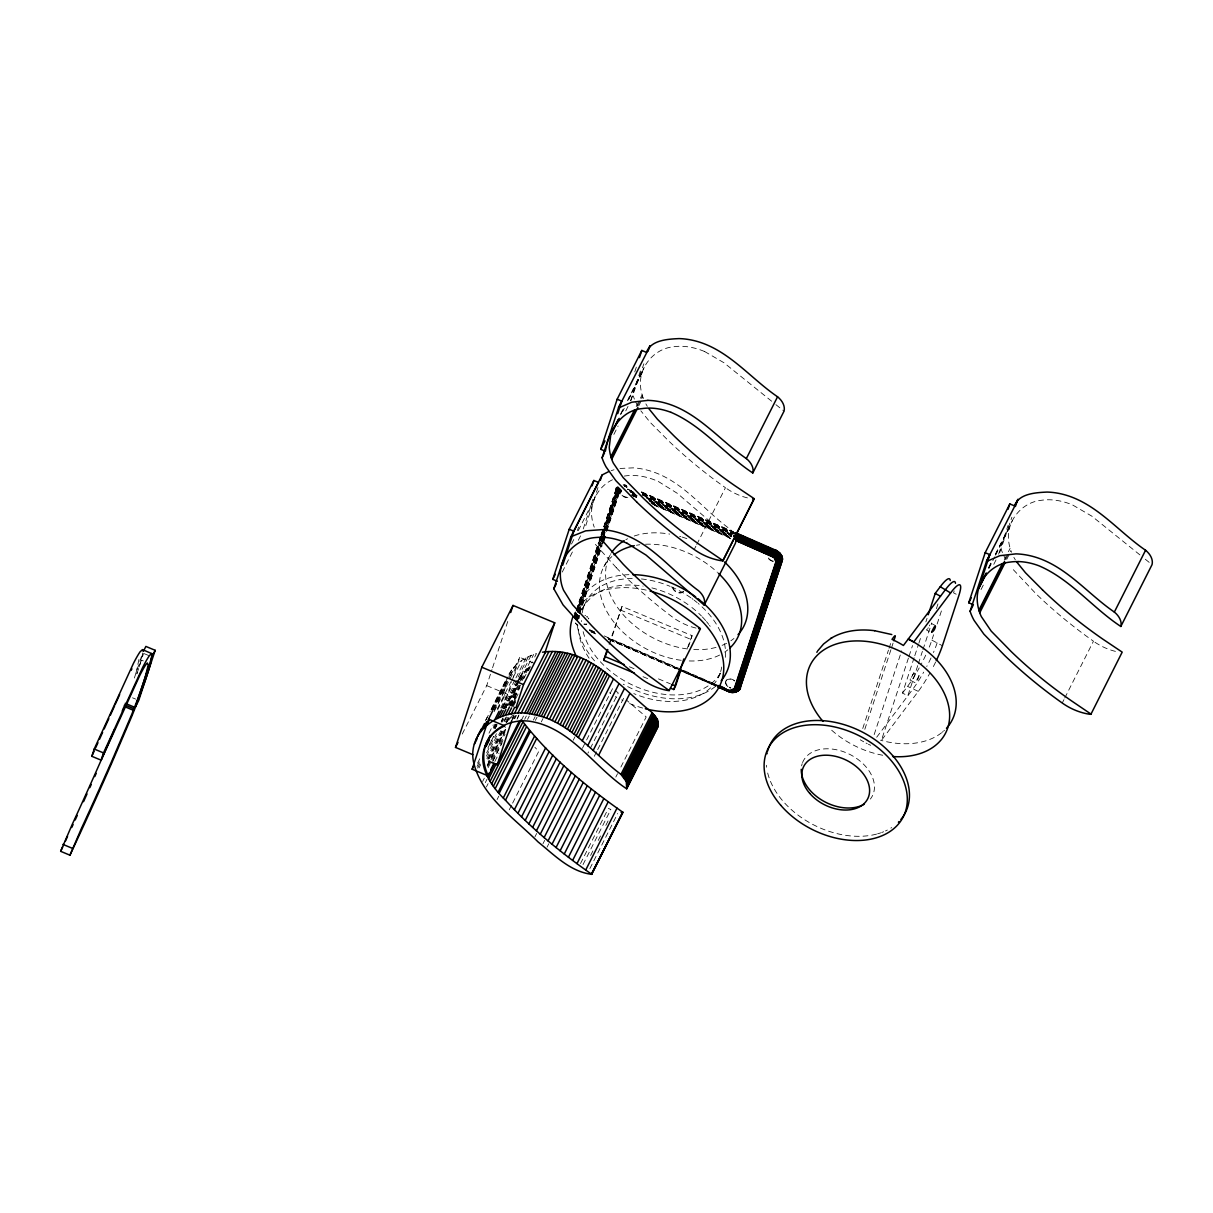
<?xml version="1.0" encoding="UTF-8"?>
<svg xmlns="http://www.w3.org/2000/svg" width="1213" height="1213" viewBox="0 0 1213 1213"><rect width="100%" height="100%" fill="white"/><g stroke="black" fill="none" stroke-linecap="round" stroke-linejoin="round"><path stroke-width="0.75" stroke-dasharray="5 3.75" d="M606.773 531.279L619.085 493.767C613.854 492.539 616.34 481.5 618.054 491.159C623.164 495.45 620.419 486.095 617.22 492.539L603.149 535.418M619.661 492.796L617.099 490.007L617.099 486.913L616.143 490.31L619.085 493.767M617.038 487.565C617.887 486.307 617.614 491.887 619.949 492.539M619.161 493.555L616.462 490.537L616.674 487.52L616.871 490.78L619.54 492.933M576.084 623.891L575.508 623.088M620.101 492.433L618.145 489.461L617.948 486.61M619.236 493.388L616.901 490.264L616.689 487.656M577.661 625.514L576.857 624.559M620.434 492.235L618.524 486.731L618.418 489.279L620.268 492.326M514.676 703.343L514.16 694.306L516.222 684.42M506.609 707.967L504.259 691.637L507.095 678.022M616.204 488.748L600.662 536.131M616.371 488.43L616.871 487.201M142.649 653.58L141.33 659.281A84.804 6.399 -67.4 0 1 139.086 666.998A86.441 6.52 -67.4 0 1 138.252 669.652M617.432 486.822L617.644 489.84L619.798 492.66M704.526 351.497A48.854 33.812 26.8 0 0 681.645 346.281A50.082 34.661 26.8 0 0 673.306 346.797C654.383 348.662 639.221 366.447 640.464 385.431A69.641 48.202 26.8 0 0 641.495 392.512L642.951 397.515A51.249 35.48 26.8 0 0 643.436 398.819M1139.917 554.902L1091.912 516.207L1072.55 504.942A48.854 33.812 26.8 0 0 1049.654 499.771A50.082 34.661 26.8 0 0 1041.33 500.287C1022.407 502.137 1007.23 519.937 1008.473 538.906A69.641 48.202 26.8 0 0 1009.504 545.986L1010.96 551.005A51.249 35.48 26.8 0 0 1011.46 552.294M134.355 678.022L142.573 652.973M137.069 673.26L143.528 653.58M462.244 734.047L486.716 685.618L491.978 669.576M492.554 667.787L508.338 619.676M503.334 707.422L511.568 682.373M512.144 680.584L519.786 657.325L535.994 664.087M512.417 718.475L513.584 714.912M577.418 530.566L578.601 526.988M583.241 528.929L593.218 498.513M634.763 371.906L636.522 366.538M597.979 487.505L585.212 527.397M630.608 400.684L640.585 370.268M630.836 400.836L643.876 363.764M574.265 616.568L575.75 611.852M576.236 610.275L598.631 542.135M574.325 617.296L576.039 611.686M576.675 610.139L598.919 541.984M601.299 535.069L615.901 489.9M574.386 617.538L576.145 612.171M576.736 610.397L599.025 542.469M601.375 535.327L616.083 490.067M574.583 618.024L599.101 542.727M601.557 535.812L616.371 490.279M574.704 618.266L576.463 612.914M577.054 611.125L599.328 543.212M601.678 536.055L602.846 532.492M603.437 530.703L616.34 491.386M578.374 607.789L599.48 543.454M603.574 530.945L616.477 491.629C618.933 487.019 621.041 488.748 616.826 492.084L602.755 534.978M575.007 618.736L576.766 613.384M577.358 611.595L599.631 543.682M603.74 531.173L616.72 491.053L620.01 488.657M575.189 618.964L576.948 613.611M577.54 611.822L600.405 542.12M575.387 619.191L577.145 613.823M577.737 612.034L600.602 542.347M602.937 535.206L617.114 492.038L620.207 489.627L621.223 491.947M575.599 619.403L577.358 614.036M577.949 612.247L600.223 544.349M575.826 619.6L577.585 614.248M578.176 612.459L600.45 544.561M603.392 535.63L617.553 492.478L620.935 489.84M576.069 619.798L577.828 614.43M578.419 612.656L600.693 544.758M603.619 535.828L604.802 532.249M605.378 530.46L617.796 492.69L621.693 490.416M579.844 609.26L600.951 544.94M603.877 536.01L605.06 532.431M605.636 530.642L618.039 492.887L621.769 490.719M576.6 620.146L578.358 614.794M578.95 613.005L601.223 545.122M605.909 530.824L618.312 493.069L621.556 491.038L618.585 493.236L606.182 530.991M576.872 620.313L578.631 614.961M579.223 613.172L602.088 543.5M577.752 618.675L578.935 615.097M579.511 613.323L601.784 545.441M606.47 531.142L618.873 493.403L621.769 491.583M577.464 620.601L579.223 615.234M579.814 613.444L602.088 545.577M609.032 644.118L622.026 606.439L692.092 635.657L687.953 648.242M609.623 644.209L622.026 606.439M687.362 648.167L692.092 635.657M862.746 728.497L888.477 650.062M889.068 648.288L891.403 641.146M890.918 649.728L864.444 730.423A5.034 0.834 -61.9 0 1 864.263 730.923M891.51 647.924L893.268 642.556M874.164 734.593L901.653 650.82M908.416 658.098L881.396 740.43L918.302 691.38A36.496 6.035 -61.9 0 0 929.78 673.306M909.007 656.309L912.525 645.574M917.725 665.619L907.794 695.868L902.517 693.063L914.193 657.476M914.784 655.687L918.286 645.013M918.863 643.239L921.213 636.112M925.883 621.89L927.05 618.327M918.302 663.845L922.396 651.381M922.972 649.607L931.736 622.921M936.406 608.683L938.149 603.346M929.264 647.12A36.966 6.11 -61.9 0 0 931.842 640.115L933.601 634.748M937.133 624.013L942.41 607.91M998.617 554.159L1008.003 525.532M999.679 552.703L1011.885 517.238M615.931 490.143L616.34 488.172M616.219 491.129L618.524 488.202M625.468 486.792L626.166 485.291L623.103 484.957M625.18 485.033C623.952 486.458 627.818 486.822 624.619 486.261M612.474 479.772C599.995 485.625 591.701 498.861 591.535 512.599A69.641 48.202 26.8 0 0 592.171 519.619L592.657 521.984A50.81 35.162 26.8 0 0 594.264 527.185M626.666 486.58L626.166 487.702L627.151 486.777M616.037 489.309L616.249 488.505M616.143 490.31L616.401 489.461M929.31 625.923L929.719 625.013M620.571 414.103L623.952 407.432M627.333 400.745L644.194 367.342M620.738 414.512L624.104 407.841M628.319 399.486L642.663 371.087M622.542 411.707L624.225 408.372M628.44 400.017L641.95 373.301M613.869 434.436L618.114 426.021M625.772 410.873L628.319 405.824M636.188 406.582L639.569 399.911M640.403 398.228L642.102 394.892M637.432 406.234L642.496 396.211M638.735 405.87L642.951 397.515M571.505 544.015L574.037 538.997M578.252 530.642L595.128 497.239M485.443 720.674L487.141 717.323M491.356 708.983L506.534 678.916M486.004 719.764L490.219 711.425M491.053 709.757L506.246 679.689M491.31 710.136L508.171 676.733M509.02 675.065C513.812 663.829 525.229 656.991 536.495 653.519L533.129 660.19M492.114 709.089L505.624 682.358M492.584 709.923L508.611 678.188M509.445 676.52L514.509 666.498M562.271 572.051L572.384 552.006M578.298 540.316L580.83 535.297M492.857 710.287L504.669 686.907M493.63 709.105L509.657 677.37M510.506 675.702L519.786 657.325M494.313 710.03L517.936 663.268M494.131 711.667L504.259 691.637M497.315 708.817L512.508 678.749M513.342 677.081L521.787 660.372M497.618 709.848L504.365 696.489M500.726 707.952L515.07 679.553M515.919 677.885L526.048 657.84M488.991 733.168L493.206 724.813M501.651 708.119L505.017 701.432M502.318 708.347L528.459 656.567M493.221 727.466L494.904 724.131M494.009 727.739L495.981 724.04M503.653 708.71L516.313 683.647M493.888 728.588L495.981 724.51M504.017 708.544L520.21 676.399L525.608 669.985L530.93 665.801L528.398 670.804M504.017 708.862L518.36 680.478M531.021 655.414L519.209 678.795A65.032 45.017 26.8 0 1 527.321 669.258M494.752 727.679L496.435 724.343M504.411 708.847L518.376 680.918M519.225 679.25L521.757 674.231M494.737 728.316L496.435 724.98M504.866 708.271L518.36 681.554M519.209 679.886L522.576 673.2M477.513 763.235L480.879 756.563M495.222 728.164L496.921 724.828M495.359 728.331L497.057 724.768M505.472 708.301L518.982 681.57M519.816 679.902L524.046 671.547M477.088 766.434L480.454 759.747M507.61 705.663L519.695 681.676M520.195 681.115L533.705 654.398M508.717 705.238L520.529 681.858M521.363 680.19L527.276 668.499M477.619 768.056L480.985 761.37M489.43 744.661L493.646 736.321L487.884 748.103M502.925 717.944L501.242 721.28L503.061 718.051M509.824 704.677L514.039 696.338M501.212 722.22L502.895 718.869M509.642 705.511L521.454 682.131M522.303 680.463L529.05 667.089M510.355 705.299L520.468 685.254M523.849 678.567L532.28 661.873M479.029 767.92L480.712 764.569M486.625 752.879L496.405 733.713M502.303 722.023L503.986 718.687M510.749 705.329L514.115 698.643M510.673 705.875L519.952 687.513M486.428 756.124L498.3 732.713M504.138 721.053L505.897 717.687M511.795 705.996L514.327 700.993M504.214 721.386L506.746 716.367M511.81 706.345L518.558 692.987M512.432 706.224L515.813 699.552M486.838 758.459L501.181 730.074M505.457 721.962L507.929 716.716M513.054 706.921L515.57 701.918M487.793 759.05L502.121 730.666M506.352 722.311L508.884 717.292M506.458 722.539L508.99 717.535M488.157 759.171L502.5 730.772M506.731 722.432L509.248 717.414M489.339 758.822L505.366 727.087M508.747 720.401L510.43 717.065M487.186 765.13L505.745 728.391M510.749 718.445L512.493 715.018M487.656 765.312L506.215 728.558M487.611 766.419L490.143 761.415M490.992 759.747L506.17 729.68M512.28 719.37L513.963 716.019M488.096 767.708L491.462 761.021M492.311 759.353L504.972 734.305M512.553 719.264L514.251 715.928M492.827 760.627L503.804 738.914M513.918 718.869L515.616 715.534M482.622 781.521L484.305 778.17M492.751 761.476L502.03 743.099M514.737 718.748L516.42 715.412M494.843 761.476L499.059 753.121M517.299 718.263L518.982 714.927M517.026 719.188L518.709 715.852M485.306 782.612L487.004 779.277M486.413 786.979L488.096 783.643M577.843 606.636L581.133 600.132M521.833 719.385L523.516 716.034M524.653 719.324L526.336 715.988M582.346 608.911L585.636 602.406M527.564 719.415L529.247 716.079M533.417 720.082L535.1 716.731M535.388 720.431L537.071 717.095M497.087 799.564L498.77 796.213M541.316 721.902L542.999 718.566M509.248 809.829L511.78 804.81M512.614 803.142L538.769 751.363L534.888 747.284M573.218 740.264L574.901 736.913M534.963 836.818L536.646 833.483M582.392 748.33L585.773 741.659M586.607 739.991L612.762 688.211L618.281 693.032L587.911 753.152M542.984 843.732L544.667 840.397M694.23 549.519L695.913 546.184M696.762 544.501L725.45 487.717A367.175 254.139 26.8 0 1 667.938 440.228L650.35 422.549L640.843 410.828M547.063 847.144L548.761 843.793M594.309 756.29L596.841 751.272M597.675 749.604L623.831 697.839M615.825 777.063L617.508 773.727M620.889 767.041L646.195 716.944L626.621 700.219M580.496 863.565L607.501 810.132M583.013 864.581L610.852 809.465L608.335 808.449M590.625 855.453L593.157 850.449M598.221 840.427L600.753 835.408M605.818 825.386L608.35 820.382M589.867 868.599L617.705 813.483M718.263 677.567L721.538 671.062A76.131 52.69 26.8 0 1 721.113 671.866M988.595 567.593L991.127 562.589M995.342 554.235L1012.218 520.832M988.747 568.002L992.113 561.316M995.494 554.644L1010.687 524.577M988.868 568.533L994.766 556.843M995.615 555.175L1009.959 526.776M981.029 589.594L983.576 584.545M993.781 564.363L996.328 559.314M1004.212 560.072L1007.578 553.386M1008.428 551.718L1010.111 548.382M1005.456 559.724L1008.822 553.037M1006.745 559.36L1010.96 551.005M1062.239 703.009L1063.937 699.658M1064.771 697.991L1093.459 641.207A367.175 254.139 26.8 0 1 1035.947 593.718L1010.838 567.047M517.633 680.978L520.21 676.399M623.588 485.003L624.68 484.927M625.665 485.155L624.513 486.534M621.011 492.008L620.07 489.703A6.065 4.185 28.4 0 0 621.45 494.707A6.065 4.185 28.4 0 0 627.409 497.178M603.877 566.668L610.018 555.311M725.783 681.19L725.95 680.872A6.065 4.185 28.4 0 0 728.74 686.816M616.174 488.991L616.492 487.96M616.189 489.491L617.083 487.323M616.295 490.007L617.538 487.611M616.871 491.295L620.07 488.991M927.793 628.561L928.309 627.758M509.066 673.897L511.552 670.061M616.613 490.249L619.236 488.217L620.813 492.069M902.517 693.063L907.567 686.361A36.966 6.11 -61.9 0 0 919.196 667.923M876.696 737.216L912.828 689.166A36.966 6.11 -61.9 0 0 923.684 672.138M616.538 488.642L617.887 486.853M616.629 489.446L618.494 487.899M927.323 629.213L926.398 629.911L929.037 631.321M616.795 488.9L618.478 487.596M617.25 488.126L618.494 487.019M611.185 470.659L613.99 469.78M913.798 672.897L909.993 680.023L915.254 682.843L917.756 679.598L919.06 675.717L913.798 672.897L909.993 680.023M919.06 675.717L915.254 682.843M619.979 468.461L633.277 467.854A58.755 40.666 26.8 0 1 658.113 473.783C686.346 485.594 705.481 511.189 729.665 528.853A17.649 12.221 26.8 0 1 733.698 533.477M624.316 476.072L626.954 475.723A50.082 34.661 26.8 0 1 635.43 475.557A48.854 33.812 26.8 0 1 658.295 481.5M577.813 625.286L576.797 624.68M624.559 485.139L626.06 485.503M624.452 485.382L626.424 485.897M624.831 485.731L626.317 486.155M626.075 486.671L627.03 487.05M918.302 691.38L907.567 686.361M620.252 609.942L690.318 639.16M629.426 666.771L634.551 668.909M658.477 678.886L670.44 683.874M643.026 676.702L648.151 678.84M486.716 685.618L516.253 697.93M144.12 653.625L150.321 656.203M140.208 659.599L143.301 660.903M132.535 697.809L135.644 699.097M641.525 491.871L733.562 531.84M641.419 492.084L733.44 532.052M641.298 492.311L733.319 532.28M642.905 493.312L733.198 532.522M642.784 493.57L733.061 532.78M642.647 493.827L734.669 533.796M642.526 494.1L734.547 534.069M642.39 494.388L732.667 533.599M642.253 494.677L732.531 533.887M642.117 494.98L732.409 534.175M628.107 489.233L631.579 490.749M645.468 496.784L732.273 534.478M629.714 490.295L633.186 491.811M647.075 497.83L732.136 534.781M629.577 490.598L633.05 492.114M646.938 498.134L732 535.085M631.185 491.659L634.657 493.16M646.802 498.437L731.864 535.388M631.063 491.962L634.535 493.464M648.424 499.498L731.742 535.691M630.942 492.266L636.143 494.525M648.303 499.801L731.621 535.979M632.564 493.312L636.037 494.828M649.91 500.848L731.484 536.282M632.443 493.615L637.644 495.874M649.804 501.151L731.378 536.571M632.337 493.903L637.538 496.162M649.698 501.439L731.257 536.859M632.231 494.176L639.175 497.194M651.32 502.47L731.151 537.132M632.14 494.449L639.069 497.466M651.229 502.743L731.045 537.404M632.034 494.707L638.978 497.724M651.123 503.001L730.954 537.662M631.958 494.965L638.902 497.982M652.776 504.002L730.863 537.905M631.882 495.207L638.811 498.209M652.7 504.244L730.772 538.147M631.806 495.435L638.751 498.437M654.353 505.23L730.696 538.375M589.7 629.774L594.916 632.034M604.18 635.915L717.05 684.92M589.639 629.987L594.84 632.246M607.44 637.811L716.838 685.315M589.563 630.184L595.189 632.701M609.078 638.735L716.731 685.497M589.518 630.366L595.098 632.868M608.896 639.039L716.64 685.648M591.171 631.427L594.931 633.125M608.744 639.251L676.536 668.56M678.188 669.409L716.458 685.906M591.11 631.67L594.779 633.307M608.683 639.342L676.384 668.742M678.006 669.606L716.322 686.088M591.095 631.882L596.371 634.187M610.2 640.176L676.232 668.879M683.101 671.835L716.17 686.209M704.541 351.467L723.903 362.717L771.908 401.412M658.31 481.47L677.279 493.297L730.196 538.799M956.193 594.234L953.554 592.839A36.981 6.11 -61.9 0 0 954.495 589.791M931.584 623.527L935.526 625.635M931.842 640.115L942.395 645.741M1145.299 559.238L1152.032 564.667M775.941 404.672L784.023 411.177M577.797 625.574L576.645 624.543M616.265 567.639L594.279 543.121M620.616 492.144L618.888 488.354M575.629 623.012L576.266 624.058M1013.871 557.358L1015.326 559.815M645.862 403.868L647.317 406.325M621.435 491.902L620.616 489.885M619.995 490.022L619.585 488.111M1001.316 549.444L1001.802 550.975A62.758 43.441 26.8 0 0 1002.423 552.582M633.307 395.969L633.793 397.485A62.758 43.441 26.8 0 0 634.414 399.107M621.556 491.038L621.253 489.809M138.934 659.478L136.281 671.866A76.555 5.777 -67.4 0 1 135.613 674.079M696.035 628.076A45.609 31.568 26.8 0 1 671.79 616.568A367.175 254.139 26.8 0 1 616.249 567.639M515.616 702.191A65.032 45.017 26.8 0 1 516.586 684.466M1115.429 651.381A45.609 31.568 26.8 0 1 1093.459 641.207M1005.304 558.602A62.758 43.441 26.8 0 1 1003.803 555.69M747.42 497.891A45.609 31.568 26.8 0 1 725.45 487.717M637.295 405.127A62.758 43.441 26.8 0 1 635.794 402.216M891.676 827.584A75.737 52.417 26.8 0 1 890.842 828.1M887.355 830.056A75.737 52.417 26.8 0 1 885.505 830.935M883.625 831.754A75.737 52.417 26.8 0 1 881.669 832.512M880.668 832.861A75.737 52.417 26.8 0 1 877.606 833.816M876.559 834.104A75.737 52.417 26.8 0 1 767.268 771.21M766.601 767.223A75.737 52.417 26.8 0 1 766.389 765.251M802.566 762.598A38.71 26.792 26.8 0 1 851.208 755.138A38.71 26.792 26.8 0 1 870.343 799.064M801.626 765.858A38.71 26.792 26.8 0 1 802.187 763.659M727.815 649.819A75.737 52.295 28.4 0 1 724.722 652.094M719.612 655.065A75.737 52.295 28.4 0 1 687.316 660.858M681.221 660.297A75.737 52.295 28.4 0 1 610.336 617.265A75.737 52.295 28.4 0 1 611.852 556.585M636.476 545.259A75.737 52.295 28.4 0 1 639.782 544.743M645.483 544.258A75.737 52.295 28.4 0 1 717.535 572.46M733.941 638.463A75.737 52.295 28.4 0 1 730.863 640.752M726.648 643.254A75.737 52.295 28.4 0 1 722.038 645.377M716.064 647.378A75.737 52.295 28.4 0 1 693.442 649.516M687.362 648.94A75.737 52.295 28.4 0 1 620.753 611.731A75.737 52.295 28.4 0 1 610.927 553.719M625.847 539.679A75.737 52.295 28.4 0 1 627.606 538.754M634.247 536.01A75.737 52.295 28.4 0 1 669.697 534.084M679.614 536.328A75.737 52.295 28.4 0 1 680.857 536.677M682.1 537.056A75.737 52.295 28.4 0 1 688.256 539.163M730.787 687.801A6.065 4.185 28.4 0 1 729.392 687.195M734.653 680.69A6.065 4.185 28.4 0 0 726.208 680.417A6.065 4.185 28.4 0 1 734.487 681.009M586.789 623.967A6.065 4.185 28.4 0 1 584.09 623.952M578.146 618.539A6.065 4.185 28.4 0 1 579.238 615.643M584.939 615.34A6.065 4.185 28.4 0 1 585.621 615.658M586.91 616.462A6.065 4.185 28.4 0 1 587.486 616.947M588.441 618.008A6.065 4.185 28.4 0 1 588.821 618.569M683.571 591.201A6.065 4.185 28.4 0 1 677.354 592.126A6.065 4.185 28.4 0 1 672.745 586.895M773.272 561.119A6.065 4.185 28.4 0 1 772.56 560.937M771.847 560.679A6.065 4.185 28.4 0 1 768.36 557.995M627.667 488.96A6.065 4.185 28.4 0 1 628.895 489.825M629.441 490.325A6.065 4.185 28.4 0 1 630.32 491.432M630.654 492.008A6.065 4.185 28.4 0 1 630.896 492.584M683.389 591.519A6.065 4.185 28.4 0 1 676.824 592.308A6.065 4.185 28.4 0 1 672.563 586.652M730.605 688.12A6.065 4.185 28.4 0 1 729.225 687.528M727.967 686.694A6.065 4.185 28.4 0 1 726.026 680.736M773.106 561.437A6.065 4.185 28.4 0 1 767.829 557.737M586.622 624.286A6.065 4.185 28.4 0 1 583.923 624.27M577.979 618.857A6.065 4.185 28.4 0 1 579.071 615.961M586.728 616.795A6.065 4.185 28.4 0 1 587.304 617.265M588.275 618.327A6.065 4.185 28.4 0 1 588.639 618.903M627.894 497.436A6.065 4.185 28.4 0 1 621.283 495.025A6.065 4.185 28.4 0 1 620.177 489.582M627.485 489.279A6.065 4.185 28.4 0 1 628.122 489.688M629.259 490.659A6.065 4.185 28.4 0 1 629.744 491.189M882.7 755.244A75.737 52.417 26.8 0 1 830.799 729.422M944.472 730.271A75.722 52.417 26.8 0 1 943.79 730.908M943.077 731.545A75.722 52.417 26.8 0 1 942.334 732.152M941.591 732.758A75.722 52.417 26.8 0 1 880.517 740.218M870.661 745.298A76.434 51.704 37 0 1 868.387 744.221M867.219 743.63A76.434 51.704 37 0 1 866.052 743.038M863.732 741.795A76.434 51.704 37 0 1 860.29 739.824M937.118 642.935A36.966 6.11 -61.9 0 1 933.449 652.533M931.008 657.977A36.966 6.11 -61.9 0 1 926.762 666.483M925.731 655.156A36.966 6.11 -61.9 0 1 921.501 663.678M935.602 662.086A36.496 6.035 -61.9 0 1 932.054 669.106M137.357 672.396A87.412 6.596 -67.4 0 1 136.857 673.912M642.632 708.043A81.18 56.192 26.8 0 1 628.091 702.888M622.951 700.523A81.18 56.192 26.8 0 1 621.678 699.886M616.689 697.217A81.18 56.192 26.8 0 1 615.461 696.505M610.655 693.548A81.18 56.192 26.8 0 1 609.487 692.775M574.128 614.021A81.18 56.192 26.8 0 1 575.007 612.262M577.6 608.092A81.18 56.192 26.8 0 1 647.378 590.397M715.473 686.391A81.18 56.192 26.8 0 1 623.255 684.208M594.552 660.873A81.18 56.192 26.8 0 1 577.206 624.756M576.842 617.417A81.18 56.192 26.8 0 1 577.039 614.354M578.055 608.426A81.18 56.192 26.8 0 1 628.941 574.674M720.204 673.473A76.131 52.69 26.8 0 1 646.347 690.47A76.131 52.69 26.8 0 1 582.862 630.517M581.634 621.541A76.131 52.69 26.8 0 1 581.603 620.556M582.179 612.929A76.131 52.69 26.8 0 1 634.081 578.51M641.419 578.95A76.131 52.69 26.8 0 1 670.122 586.364M671.335 586.88A76.131 52.69 26.8 0 1 690.955 597.857M692.032 598.616A76.131 52.69 26.8 0 1 693.078 599.389M694.124 600.177A76.131 52.69 26.8 0 1 697.187 602.603M698.172 603.437A76.131 52.69 26.8 0 1 699.158 604.271M702.009 606.849A76.131 52.69 26.8 0 1 725.147 659.599M720.067 673.336A76.131 52.69 26.8 0 1 633.777 693.593M589.078 658.189A76.131 52.69 26.8 0 1 578.313 626.09M579.056 618.509A76.131 52.69 26.8 0 1 579.465 616.689M581.937 609.73A76.131 52.69 26.8 0 1 643.117 586.091M651.897 587.896A76.131 52.69 26.8 0 1 690.834 606.682M691.88 607.486A76.131 52.69 26.8 0 1 697.793 612.489M698.733 613.353A76.131 52.69 26.8 0 1 701.448 616.007M702.327 616.901A76.131 52.69 26.8 0 1 705.663 620.601M706.466 621.541A76.131 52.69 26.8 0 1 708.741 624.392M709.469 625.362A76.131 52.69 26.8 0 1 710.181 626.333M721.72 667.029A76.131 52.69 26.8 0 1 720.643 671.577"/><path stroke-width="1.5" d="M591.701 874.27C560.891 852.694 531.021 828.327 505.472 800.231C491.462 786.585 477.179 766.737 485.003 746.222C491.326 726.966 513.645 717.808 532.568 721.75C572.005 729.377 595.113 768.011 626.696 788.814L626.272 781.521L620.965 774.379C592.611 753.334 568.927 720.067 531.719 714.184C502.561 706.952 466.05 730.62 473.798 763.235C482.471 797.214 514.539 818.335 538.102 841.958C554.25 854.877 570.125 871.692 591.686 874.315L622.936 812.422L621.117 812.361M626.696 788.814L657.916 727.012L657.491 719.734L652.169 712.577C620.525 687.559 588.335 645.346 542.484 652.2M737.034 533.341L776.638 550.641L773.106 556.843L774.561 557.935L779.898 553.189L774.728 558.116L775.895 561.877L734.29 688.696C723.236 692.259 733.061 694.17 739.324 689.697M730.059 692.092L729.301 690.349M734.593 692.305C726.86 692.881 727.087 687.726 718.096 685.527M776.032 561.285C785.327 564.015 781.217 551.506 774.864 550.626L734.926 533.28M781.688 560.482C784.356 556.221 778.594 562.635 776.032 560.694M782.067 560.118L782.521 558.753M733.698 689.681C736.761 693.518 744.176 686.012 736.852 691.031C730.12 689.227 737.974 692.001 738.171 690.773C731.348 694.776 723.615 688.514 732.061 692.032M776.002 561.467C785.205 564.439 780.308 552.203 774.47 551.415L736.276 534.827M781.415 560.997L782.218 559.936M734.047 689.242L737.656 690.061L739.824 688.453L782.491 559.527M775.956 561.649L781.339 561.346L781.976 556.327L779.428 558.647L775.759 559.678M775.895 561.877L780.247 562.165L782.37 559.724M780.52 562.074L779.898 557.404L775.38 552.931L735.882 535.691M781.566 561.194L739.612 688.605L734.29 688.696M1018.45 561.589A50.082 34.661 26.8 0 0 1010.111 562.074C991.188 563.939 976.025 581.74 977.253 600.708A69.641 48.202 26.8 0 0 978.285 607.789L979.74 612.808A51.249 35.48 26.8 0 0 981.362 616.644L991.203 631.109L1011.324 651.684A357.638 247.543 26.8 0 0 1071.564 700.902L1091.154 714.199L1089.365 714.214A45.609 31.568 26.8 0 1 1062.239 703.009A367.175 254.139 26.8 0 1 1004.743 655.52L983.864 634.126L974.084 620.404A62.758 43.441 26.8 0 1 970.597 612.777L970.097 611.246L986.533 561.149L989.823 554.644L985.183 552.703L1009.823 503.926L1014.462 505.851C1018.859 493.555 1035.614 492.614 1047.107 492.069A58.755 40.666 26.8 0 1 1071.928 497.163C1100.646 508.202 1120.706 533.295 1145.572 550.262A17.649 12.221 26.8 0 1 1152.032 564.667L1120.827 626.469C1092.579 607.865 1070.548 579.268 1038.98 565.804A48.596 33.646 26.8 0 0 1018.435 561.574M69.945 855.195L81.423 828.434A357.638 26.989 -67.4 0 0 112.142 760.217L131.55 714.851A51.249 3.866 -67.4 0 0 133.354 710.287L135.598 704.495A69.641 5.246 -67.4 0 0 138.555 696.596L141.117 689.393A76.298 5.762 -67.4 0 0 145.575 675.747L148.168 665.27L147.38 662.98A50.082 3.775 -67.4 0 0 145.985 664.527A48.854 3.684 -67.4 0 0 139.601 675.823L101.119 760.172L91.824 756.306L94.205 749.028L133.475 663.329A58.755 4.427 -67.4 0 1 140.208 651.639L142.543 649.637L152.05 653.731L150.624 663.147A84.804 6.399 -67.4 0 1 149.138 668.363A86.441 6.52 -67.4 0 1 147.546 673.518A87.412 6.596 -67.4 0 1 145.151 680.72L135.113 707.983A62.758 4.731 -67.4 0 1 131.459 717.095L111.899 762.704A367.766 27.747 -67.4 0 1 80.316 832.876L69.945 855.195L60.65 851.314L72.143 824.552A357.638 26.989 -67.4 0 0 102.847 756.336L114.719 729.074M101.119 760.172L103.499 752.909L142.77 667.211A58.755 4.427 -67.4 0 1 149.502 655.52L151.837 653.519M155.173 650.304L138.737 700.401L135.431 706.952L151.868 656.855L155.173 650.304L145.878 646.423L143.392 651.336M472.873 754.668L455.497 747.405L481.804 667.226L513.023 605.423L554.735 622.815L544.804 653.11M510.688 612.55L513.023 605.423M494.237 764.296L488.339 775.986L472.13 769.224L488.566 719.127L492.781 710.773M557.419 581.3L552.779 579.359L569.215 529.262L593.854 480.469L598.509 482.41L573.87 531.203L562.711 565.197M698.612 628.622L700.417 628.743L669.182 690.576L667.393 690.424A45.609 31.568 26.8 0 1 640.57 678.37A367.175 254.139 26.8 0 1 585.045 629.441L563.059 604.923L553.825 588.745L570.883 536.753L602.103 474.965L608.517 471.69M488.521 761.188L497.209 764.812L511.825 720.264M515.919 707.786L523.516 684.617L554.735 622.815M670.956 412.344A48.596 33.646 26.8 0 0 650.426 408.084A50.082 34.661 26.8 0 0 642.102 408.599C620.419 410.449 608.638 431.919 605.378 451.251L600.723 449.31L617.159 399.213L641.813 350.436L646.453 352.377C650.85 340.065 667.605 339.124 679.083 338.594A58.755 40.666 26.8 0 1 703.919 343.673C732.622 354.727 752.682 379.805 777.563 396.787A17.649 12.221 26.8 0 1 784.023 411.177L752.803 472.979C724.57 454.375 702.524 425.793 670.971 412.314M592.096 485.837L593.854 480.469M636.734 502.03L615.855 480.636L606.075 466.914A62.758 43.441 26.8 0 1 602.573 459.287L602.088 457.756L618.524 407.659L621.814 401.154L617.159 399.213M617.705 413.678L621.814 401.154M639.463 357.592L641.813 350.436M600.329 480.333L602.103 474.965M647.985 351.239L649.743 345.872M599.54 540.437L600.723 536.859M599.616 540.68L600.784 537.116M599.798 541.18L600.86 537.359M600.511 539.633L601.678 536.055M600.647 539.876L601.815 536.298M600.814 540.103L601.982 536.54M600.996 540.346L602.164 536.768M601.178 540.558L602.361 536.995M601.39 540.771L602.573 537.207M601.633 540.983L602.8 537.404M601.86 541.18L603.043 537.602M602.118 541.362L603.877 536.01M602.391 541.544L604.15 536.191M602.088 543.5L604.423 536.343M602.376 543.651L604.711 536.495M603.255 541.999L605.014 536.646M634.475 673.139L603.725 660.312L607.258 649.516M603.725 660.312L607.849 649.607M670.364 688.105L673.791 689.53L683.829 658.947M680.872 669.834L675.565 686.012L672.138 684.587M738.884 688.969L781.005 560.209L779.443 556.085L775.532 552.643L736.003 535.388M782.264 560.618L740.188 688.12L737.807 689.788L734.123 689.075M893.86 640.752L895.042 637.174A5.034 0.834 -61.9 0 0 893.875 636.855L891.995 639.372A76.434 51.704 37 0 1 903.412 645.468L945.534 589.533A36.981 6.11 -61.9 0 1 955.495 583.332M928.218 614.764L935.223 593.415L940.257 586.713A36.981 6.11 -61.9 0 1 950.234 580.511M970.097 611.246L973.387 604.741L968.747 602.8L985.183 552.703M981.605 579.693L989.823 554.644M1008.064 509.293L1009.823 503.926M1015.402 506.503L1017.752 499.347M776.184 550.384L772.332 556.464L775.228 549.929M734.199 688.908L738.611 689.06L780.475 560.831L779.216 556.873L775.213 553.219L734.001 535.236M739.142 688.863L737.474 690.333L733.941 689.393M738.49 689.378L781.263 560.057L779.671 555.872L775.698 552.37L736.139 535.1M739.9 688.923C735.063 694.124 743.372 685.239 739.248 689.075M124.651 704.889L124.06 706.406L133.354 710.287M772.636 556.6L775.714 550.156M115.417 703.995L119.647 694.594M114.689 705.617L110.322 715.321M91.824 756.306L94.129 751.211M95.66 747.815L97.95 742.72M99.511 739.278L102.605 732.409M104.166 728.968L108.821 718.657M65.472 840.988L67.534 836.515M60.65 851.314L62.712 846.886M669.182 690.576L650.123 676.642A357.638 247.543 26.8 0 1 591.899 625.908L572.718 604.878L563.575 590.261A50.81 35.162 26.8 0 1 561.437 583.787L560.952 581.406A69.641 48.202 26.8 0 1 560.315 574.401C560.224 555.205 576.797 538.648 595.75 537.526A50.082 34.661 26.8 0 1 604.21 537.359A48.854 33.812 26.8 0 1 627.076 543.303M618.524 407.659L650.123 346.023M600.723 449.31L604.984 440.91M611.443 432.889L618.205 419.531M619.161 418.394L610.73 435.088L609.244 447.218A69.641 48.202 26.8 0 0 610.275 454.299L611.731 459.318A51.249 35.48 26.8 0 0 613.353 463.154L623.194 477.634L643.299 498.194A357.638 247.543 26.8 0 0 703.555 547.412L723.145 560.724L721.356 560.724A45.609 31.568 26.8 0 1 694.23 549.519A367.175 254.139 26.8 0 1 636.719 502.03M455.497 747.405L458.029 742.401M602.088 457.756L604.544 452.874M610.882 456.695L634.505 409.933M611.276 458.014L635.748 409.569M611.731 459.318L637.886 407.538M552.779 579.359L555.327 574.31M477.861 735.7L481.227 729.028M475.875 739.809L479.241 733.137M480.333 731.848L484.548 723.509M474.404 744.16L476.936 739.142M483.29 728.3L486.671 721.614M553.825 588.745L556.358 583.741M486.716 725.071L489.248 720.052M494.828 719.643L499.043 711.288M497.254 718.369L501.469 710.014M472.13 769.224L473.813 765.873M485.867 744.085L490.158 735.427M484.927 746.42L488.308 739.748M499.801 717.217L503.183 710.53M485.003 747.269L489.218 738.914M486.095 746.48L489.476 739.809M502.485 716.201L505.851 709.514M505.29 715.306L509.505 706.967M508.217 714.578L511.583 707.892M511.264 714.002L514.646 707.315M514.433 713.578L545.653 651.79M517.724 713.335L548.928 651.533M487.247 776.502L488.945 773.166M490.628 769.83L493.994 763.144M521.105 713.259L552.324 651.472M488.581 778.989L496.178 763.947M497.209 764.812L519.149 721.386M490.052 781.43L521.272 719.643C549.08 756.366 585.409 785.933 622.906 812.301M524.562 713.38L555.781 651.578M526.958 713.562L558.177 651.76M491.659 783.856L522.879 722.053M529.338 713.835L560.542 652.033M493.388 786.251L524.607 724.449M531.719 714.184L562.923 652.382M495.222 788.617L526.442 726.814M534.099 714.609L565.319 652.821M536.48 715.124L567.699 653.337M498.134 792.134L529.353 730.332M499.149 793.302L530.354 731.5M538.875 715.715L570.08 653.928M541.256 716.398L572.46 654.595M543.636 717.141L574.856 655.354M503.319 797.927L534.539 736.124M546.547 718.172L577.767 656.369M505.472 800.231L536.692 738.429M549.413 719.294L580.633 657.491M552.203 720.507L583.423 658.704M554.932 721.796L586.152 659.993M557.586 723.16L588.79 661.358M514.418 809.632L545.638 747.845M560.163 724.586L591.368 662.798M517.966 813.256L549.186 751.469M562.665 726.087L593.885 664.284M565.106 727.618L596.326 665.816M521.56 816.849L552.779 755.047M567.441 729.195L598.661 667.393M569.731 730.787L600.935 669M525.214 820.397L556.418 758.595M571.945 732.44L603.164 670.637M574.113 734.108L605.332 672.305M528.898 823.915L560.103 762.113M576.22 735.791L607.44 674.003M532.628 827.387L563.848 765.6M578.328 737.534L609.533 675.747M536.404 830.844L567.623 769.042M582.195 740.916L613.414 679.113M540.24 834.256L571.459 772.454M587.668 745.768L618.888 683.965M544.106 837.622L575.326 775.835M593.127 750.529L624.331 688.741M548.033 840.973L579.253 779.171M752.803 472.979A17.649 12.221 26.8 0 0 746.344 458.575L777.563 396.787M552.006 844.293L583.226 782.491M598.616 755.29L629.835 693.487M556.039 847.569L587.259 785.766M560.118 850.813L591.322 789.011M564.242 854.028L595.447 792.241M568.412 857.227L599.631 795.425M722.948 560.436L754.168 498.649L734.76 485.625A357.638 247.543 26.8 0 1 674.504 436.407L657.476 419.289L648.91 408.751M722.903 560.922L754.228 498.695M572.642 860.381L603.847 798.579M627.091 543.272L646.059 555.084L704.192 605.075L735.396 543.272A17.649 12.221 26.8 0 0 734.987 535.994M620.965 774.379L652.169 712.577M576.994 863.58L608.213 801.778M622.133 775.456L653.352 713.669M623.209 776.593L654.414 714.806M624.164 777.791L655.369 715.988M624.998 779.004L656.218 717.217M625.711 780.262L656.915 718.46M626.272 781.521L657.491 719.734M626.712 782.794L657.931 720.992M673.791 689.53L674.974 687.195M627 784.053L658.219 722.251M627.151 785.296L658.356 723.494M627.136 786.509L658.356 724.707M626.985 787.692L658.204 725.89M585.788 869.888L617.008 808.101M591.55 873.936L622.769 812.134L591.398 874.406M986.533 561.149L1018.147 499.513M968.747 602.8L971.295 597.751M979.467 586.379L986.214 573.006M978.739 588.578L986.336 573.552M978.891 610.184L1002.514 563.408M979.3 611.504L1004.607 561.392M979.74 612.808L1005.061 562.696M1120.827 626.469A17.649 12.221 26.8 0 0 1114.353 612.065L1145.572 550.262M1090.851 714.412L1122.192 652.124L1102.784 639.099A357.638 247.543 26.8 0 1 1042.513 589.897M776.638 550.641L773.333 556.979M777.093 550.914L773.56 557.116M777.548 551.187L773.773 557.267M777.973 551.49L773.97 557.419M737.368 690.091L779.595 560.8L777.958 556.812L774.334 553.856L733.607 536.131M740.339 688.211L738.262 690.652M778.397 551.809L774.182 557.586M730.529 690.606C728.225 694.685 740.142 690.894 738.944 689.697M774.364 557.753L778.791 552.142M779.898 553.189L778.655 555.599L774.895 558.298M780.232 553.568L778.943 555.948L775.062 558.496M780.55 553.947L778.973 556.524L775.198 558.677M780.838 554.326L779.216 556.873L775.334 558.875M781.111 554.72L779.443 557.222L775.456 559.072M781.354 555.114L779.641 557.586L775.577 559.284M775.683 559.481L779.823 557.95L781.581 555.524M782.127 556.737L779.565 558.996L775.85 559.89M732.743 690.318L735.503 691.243M732.349 690.455C735.503 693.154 737.459 691.592 732.925 690.242M775.956 560.3L780.05 559.557L782.249 557.146M734.76 692.153C738.55 690.925 734.669 692.138 733.107 690.136M735.169 692.153L736.67 691.167M782.355 557.555L780.126 559.906L776.002 560.497M735.912 691.926C740.264 689.211 732.349 694.549 731.712 690.591M782.521 559.132L779.898 561.043L776.032 561.088M736.822 691.395L735.7 691.562L738.702 689.803M816.834 652.306L817.319 651.533M817.82 650.759L823.536 644.012L830.981 638.311M776.032 560.891L779.898 560.709L782.385 558.966M740.036 688.726L738.899 690.136M936.254 660.691A36.496 6.035 -61.9 0 0 942.395 645.741L958.831 595.644A36.526 6.035 -61.9 0 0 950.598 592.945L913.707 641.995L908.279 639.054A75.403 52.189 26.8 0 1 912.904 641.541L914.041 642.193A75.722 52.417 26.8 0 1 946.443 728.27M733.835 689.53L737.474 690.333M738.762 690.136L740.491 687.877L739.612 688.605M781.824 557.768L775.911 560.088M736.246 690.758L778.958 560.952L777.654 557.51L774.046 554.447L735.078 537.495M737.11 691.016L738.535 690.258M731.484 690.622L733.85 692.396L738.975 689.863M731.666 692.396L737.019 691.486M736.579 691.031L738.05 689.211L779.898 560.709L778.473 556.934L774.501 553.568L733.729 535.828M733.486 692.335L734.077 692.001M735.548 691.092L778.64 560.997L777.169 557.389L773.894 554.72L734.957 537.784M736.336 691.228L737.443 690.894M739.096 689.863L737.095 691.198M729.847 691.865L728.225 691.304M733.789 692.244L731.257 690.622M734.396 692.107L732.152 690.515M734.562 691.198L736.17 689.242L777.988 561.331L776.82 557.995L773.606 555.281L734.729 538.36M732.773 692.471L733.304 692.047M831.618 637.932C844.506 630.366 860.093 628.819 874.679 630.715M830.784 638.447L831.83 637.811M618.903 407.826L631.821 402.2L647.878 400.381M570.883 536.753L585.712 530.839L602.057 529.641A58.755 40.666 26.8 0 1 626.894 535.585C655.126 547.381 674.261 572.976 698.445 590.64A17.649 12.221 26.8 0 1 704.192 605.075M986.927 561.316L999.846 555.69L1015.888 553.871A58.755 40.666 26.8 0 1 1040.709 558.966C1069.426 570.004 1089.486 595.083 1114.353 612.065M734.32 691.334L736.503 689.272L778.321 561.316L777.108 557.844L773.742 555.008L734.851 538.072M735.033 691.637L737.474 691.213M732.03 692.396L733.107 691.926L731.924 690.561M729.801 690.485L730.772 692.123L729.544 690.424M733.835 691.304L735.851 689.181L777.654 561.331L776.547 558.147L773.469 555.539L734.623 538.648M734.562 691.455L732.546 690.394M733.577 691.395L736.534 690.804L737.443 689.287L779.292 561.194L777.942 557.328L774.182 554.159L735.214 537.192M735.214 691.88L731.727 691.531M737.838 690.682L738.02 690.242M733.789 691.546L732.758 691.622M733.82 692.077L734.896 692.017L733.046 692.456M736.534 691.365L735.563 691.728M733.274 690.045L736.367 691.076M734.047 692.32L735.518 692.017M732.303 691.486L735.533 689.12L777.321 561.301L776.275 558.283L773.333 555.797L736.261 539.664M737.292 690.576L780.202 560.603L778.731 556.722L774.652 553.28L733.865 535.524M732.167 691.698C727.482 690.273 734.29 691.728 734.593 688.817L776.199 561.998L774.561 557.935M732.955 692.32L731.333 691.865M731.014 690.637L733.152 691.046L735.214 689.029L777.002 561.27L776.002 558.389L773.212 556.039L736.155 539.921M731.56 692.138L732.349 692.396L730.939 692.168M733.016 692.123L731.318 691.334M732.879 692.229L728.952 691.38M752.56 498.937L754.046 499.119M874.573 630.699L891.798 634.551M731.818 692.229L729.316 691.622M730.393 691.88L728.649 690.955M731.348 692.153L729.68 691.713M730.317 692.153L731.03 692.289M729.544 690.879L732.94 690.849L734.896 688.939L776.669 561.225L775.729 558.511L773.09 556.282L736.064 540.179M730.939 691.274L729.847 691.152M730.726 691.592L729.65 691.44M728.983 690.697L717.975 685.936M729.559 691.546L717.853 686.437M729.316 691.774L717.808 686.861L728.316 691.486M728.331 690.652L729.362 690.97M729.18 691.258L717.929 686.118M728.24 691.092L729.089 691.38M569.215 529.262L573.87 531.203M605.499 656.794L624.301 664.633M481.804 667.226L523.516 684.617M488.566 719.127L504.775 725.89A65.032 45.017 26.8 0 0 488.339 775.986M125.242 703.358L134.537 707.24M126.213 705.541L133.946 708.771M94.205 749.028L103.499 752.909M62.924 844.384L72.219 848.266M735.184 532.81L779.064 552.688M735.063 533.038L775.941 550.838L779.641 553.628L781.991 557.571M736.549 534.281L775.683 551.324L779.337 554.083L781.521 557.571M736.412 534.554L775.547 551.581L779.792 555.038L781.627 558.95M735.988 540.407L774.773 557.798M735.897 540.634L772.332 556.464M718.035 685.739L728.437 690.273M940.257 586.713L950.598 592.945M935.223 593.415L940.484 596.235M700.31 628.455L681.342 614.839A357.638 247.543 26.8 0 1 623.118 564.121L600.374 538.314M746.344 458.575C721.477 441.577 701.402 416.544 672.699 405.46A58.755 40.666 26.8 0 0 647.863 400.366M779.186 552.476L781.672 556.13M1042.528 589.882L1025.485 572.763L1016.919 562.241M142.543 649.637L142.937 650.835M731.121 691.516L730.772 690.622M781.794 555.918L782.097 557.965M730.514 691.455L730.287 690.576M782.233 557.768L782.218 558.768M782.43 557.95L782.249 559.163M767.617 751.09A75.737 52.417 26.8 0 1 859.699 730.726A75.737 52.417 26.8 0 1 903.124 816.485M902.608 817.244A75.737 52.417 26.8 0 1 900.91 819.442M899.06 821.519A75.737 52.417 26.8 0 1 898.393 822.187M766.995 753.804A75.737 52.417 26.8 0 1 767.177 752.894M864.096 804.31A38.71 26.792 26.8 0 1 823.779 801.262A38.71 26.792 26.8 0 1 801.247 769.315M718.46 573.34A75.737 52.295 28.4 0 1 729.938 647.954M614.036 554.766A75.737 52.295 28.4 0 1 634.308 545.683M724.601 561.983A75.737 52.295 28.4 0 1 739.263 633.216M738.656 633.929A75.737 52.295 28.4 0 1 738.035 634.611M611.913 552.188A75.737 52.295 28.4 0 1 624.149 540.664M822.96 721.356A75.737 52.417 26.8 0 1 841.807 642.526A75.737 52.417 26.8 0 1 944.866 694.579A75.737 52.417 26.8 0 1 892.601 756.518M131.125 670.334A48.596 3.669 -67.4 0 1 131.914 668.803M96.191 773.394A367.766 27.747 -67.4 0 1 94.766 776.593M91.233 784.523A367.766 27.747 -67.4 0 1 89.823 787.662M87.018 793.924A367.766 27.747 -67.4 0 1 83.515 801.687M77.253 815.454A367.766 27.747 -67.4 0 1 75.161 820.003M73.098 824.522A367.766 27.747 -67.4 0 1 71.719 827.509M123.468 707.937A51.249 3.866 -67.4 0 1 122.255 710.97M650.062 591.08A81.18 56.192 26.8 0 1 723.736 669.561A81.18 56.192 26.8 0 1 645.316 708.756M576.751 657.173A81.18 56.192 26.8 0 1 572.961 616.72M701.129 601.223A81.18 56.192 26.8 0 1 722.417 679.174M721.826 679.962A81.18 56.192 26.8 0 1 721.189 680.72M632.777 574.644A81.18 56.192 26.8 0 1 695.701 596.917M697.915 598.6A81.18 56.192 26.8 0 1 700.083 600.344M931.69 632.003C935.617 631.397 937.619 618.751 931.69 632.003M780.641 805.144A75.737 52.417 26.8 0 0 902.881 817.577A75.737 52.417 26.8 0 0 823.612 725.147A75.737 52.417 26.8 0 0 780.641 805.144M809.678 793.317A35.844 24.806 26.8 0 0 867.522 799.14A35.844 24.806 26.8 0 0 829.95 755.411A35.844 24.806 26.8 0 0 809.678 793.317"/></g></svg>
